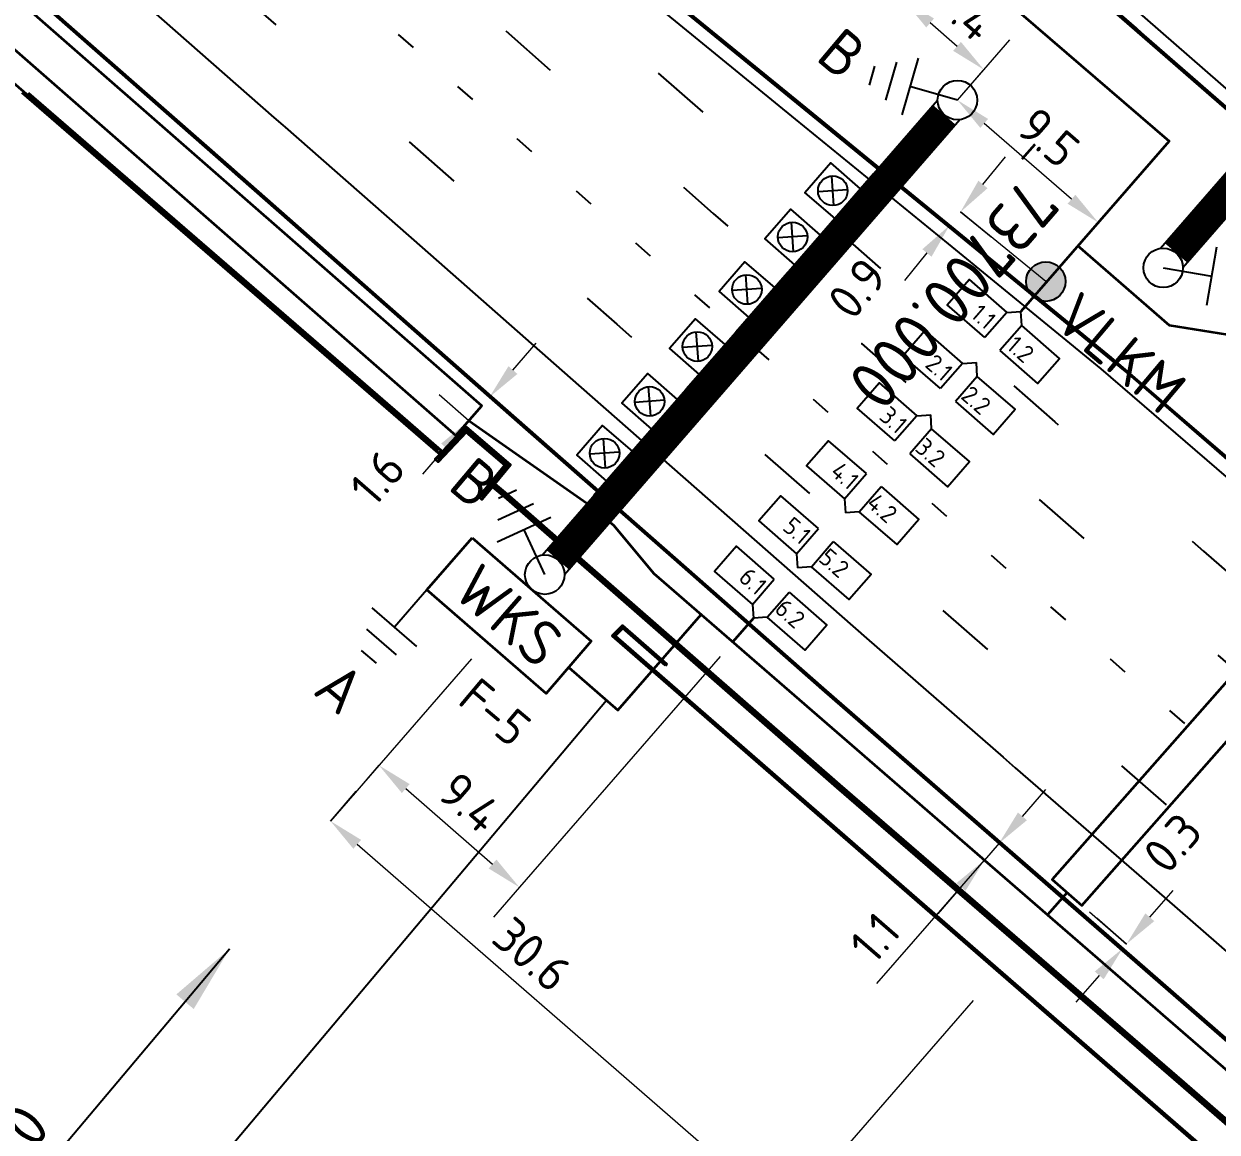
# Model space of a CAD drawing. Header units: metres. Extents: x 134219 to 139178, y 438661 to 444352.
# Drawn here: x 134844.7 to 134905.2, y 443697.3 to 443753.4 of the extents above; entities that cross this region are included whole.
import ezdxf
from ezdxf.enums import TextEntityAlignment as Align

# ---------------------------------------------------------------- set-up
doc = ezdxf.new("R2010")
doc.units = ezdxf.units.M
doc.linetypes.add('13strp', pattern=[4, 1, -3])
doc.linetypes.add('39strp', pattern=[12, 3, -9])
doc.layers.get('DEFPOINTS').update_dxf_attribs({"color": 193})
for name, color, linetype, lineweight in [('N-WE-AM-KILOMETRERING-S', 7, 'Continuous', 25), ('N-WE-KL-DATA-S', 10, 'Continuous', 25), ('N-WE-KL-DATA-T18', 1, 'Continuous', 18), ('N-WE-KL-DATA-T25', 7, 'Continuous', 25), ('N-WE-KL-ET_AARDING-S', 7, 'Continuous', 25), ('N-WE-KL-ET_AARDING_AARDELECTRODE-T18', 10, 'Continuous', 18), ('N-WE-KL-ET_AARDING_AARDELECTRODE-T25', 7, 'Continuous', 25), ('N-WE-KL-ET_HULPSTUK_MOF-S', 10, 'Continuous', 25), ('N-WE-KL-ET_LS_HULPSTUK_MOF-T18', 10, 'Continuous', 18), ('N-WE-KL-ET_LS_HULPSTUK_MOF-T25', 7, 'Continuous', 25), ('N-WE-KL-ET_LS_OV_KABEL-G', 10, 'KL-LS-OV-N', 35), ('N-WE-KL-ET_LS_OV_KABEL-M', 7, 'Continuous', 18), ('N-WE-KL-ET_LS_OV_KAST-G', 10, 'Continuous', 35), ('N-WE-KL-ET_MANTELBUIS-G', 10, 'Continuous', 35), ('N-WE-KL-MONITORING-T18', 1, 'Continuous', 25), ('N-WE-VW-BEWEGWIJZERING_DRAAGCONSTRUCTIE-PORTAAL-S', 10, 'Continuous', 25), ('N-WE-VW-BEWEGWIJZERING_DRAAGCONSTRUCTIE_PORTAAL_POER-S', 7, 'Continuous', 25), ('N-WE-VW-VS-S', 160, 'Continuous', 25), ('N-WE-VW-VS-T18', 10, 'Continuous', 18), ('N-WE-VW-VS-T25', 7, 'Continuous', 25), ('Utd-ondergr-bs', 8, 'Continuous', 35), ('Utd-ondergr-nw', 8, '13strp', 35), ('X-XX-AL-AANPIJLING-G', 7, 'Continuous', 18), ('X-XX-AL-AANPIJLING-S', 7, 'Continuous', 25)]:
    doc.layers.add(name, color=color, linetype=linetype, lineweight=lineweight)
doc.layers.add('N-WE-KL-MONITORING-T25', color=2, linetype='Continuous')
doc.layers.add('Utd-weg-nw', color=8, linetype='Continuous')
doc.styles.add('alm a2ee v011$0$rtw_iso', font='NLCS-ISO.ttf')
doc.styles.add('ISO18', font='NLCS-ISO.ttf')
doc.styles.add('ISO25', font='NLCS-ISO.ttf')
doc.styles.add('NLCS-ISO', font='NLCS-ISO.ttf')
doc.styles.add('NLCS_18', font='NLCS-ISO.ttf', dxfattribs={"height": 1.8})
doc.linetypes.add('KL-LS-OV-N', pattern='A,4,-1,[103,NLCS.SHX,S=0.75,R=0,X=0,Y=0],-1,4,-1.5,["0V",Standard,S=1,R=0,X=0,Y=-0.5],-3', length=14.5)
doc.dimstyles.new('NLCS_t18_pijl_Dimension_l3_h1', dxfattribs={"dimtxt": 1.8, "dimasz": 1.8, "dimexe": 2, "dimexo": 2, "dimgap": 0.7, "dimtad": 1, "dimdec": 1, "dimzin": 0, "dimdsep": 46, "dimtxsty": 'NLCS_18', "dimcen": 2.5, "dimdle": 2, "dimclrd": 256, "dimclre": 256, "dimclrt": 256, "dimadec": 1, "dimazin": 0, "dimtfac": 1, "dimtdec": 1, "dimtofl": 0, "dimtmove": 1, "dimatfit": 0, "dimfxl": 0, "dimtolj": 1, "dimtzin": 0, "dimlwd": 18, "dimlwe": 18, "dimarcsym": 0})
doc.dimstyles.new('UTD', dxfattribs={"dimtxt": 1.8, "dimasz": 1.8, "dimexe": 0, "dimexo": 0, "dimgap": 0.5, "dimtad": 1, "dimdec": 1, "dimzin": 1, "dimdsep": 46, "dimtxsty": 'ISO18', "dimcen": 2.5, "dimclrd": 256, "dimclre": 256, "dimclrt": 1, "dimadec": 0, "dimazin": 0, "dimtfac": 1, "dimtdec": 1, "dimtmove": 0, "dimatfit": 3, "dimfxl": 0, "dimlwd": -1, "dimlwe": -1, "dimarcsym": 0})

# ---------------------------------------------------------------- blocks, each defined once
blk = doc.blocks.new('SVW-BEWEGWIJZERING_DRAAGCONSTRUCTIE_PORTAAL_ANWB (A2 73.690 HRR)')
for points in [[(-0.132, 0.991), (19.917, 24.055)], [(1, 0.007), (21.049, 23.071)]]:
    blk.add_lwpolyline(points)
at = {"ltscale": 10}
blk.add_lwpolyline([(0.656, 0.755, 1.5, 1.5, 0), (20.261, 23.308, 0, 0, 0)], format="xyseb", dxfattribs=at)
blk = doc.blocks.new('SVW-BEWEGWIJZERING_DRAAGCONSTRUCTIE_PORTAAL_ANWB (A2 73.705 HRL)')
for points in [[(-1, -0.007), (-21.701, -23.809)], [(0.132, -0.991), (-20.569, -24.794)]]:
    blk.add_lwpolyline(points)
at = {"ltscale": 10}
blk.add_lwpolyline([(-0.656, -0.755, 1.5, 1.5, 0), (-20.913, -24.046, 0, 0, 0)], format="xyseb", dxfattribs=at)
blk = doc.blocks.new('SKL-DATA_SIGNAALGEVER_DYNAMISCH-SO')
blk.add_line((0, 2), (0, -2))
blk.add_lwpolyline([(0, -1), (0, 1), (-2, 1), (-2, -1)], close=True)
for points in [[(-0.47, -0.53), (-1.53, 0.53)], [(-0.47, 0.53), (-1.53, -0.53)]]:
    blk.add_lwpolyline(points)
blk.add_circle((-1, 0), 0.75)
at = {"layer": 'N-WE-KL-DATA-T18', "linetype": 'ByBlock', "style": 'NLCS-ISO', "flags": 1}
for tag, p in [('LEVERANCIER', (0, -6.431)), ('BEHOREND_BIJ_PORTAAL_(CONSTRUCTIENUMMER)', (0, -10.215)), ('LOCATIE', (0, -14)), ('TYPE_SIGNAALGEVER', (0, -17.784)), ('PB-ADRES', (0, -21.569)), ('RIJSTROOK_(1,2,3,ETC.)', (0, -25.353)), ('BPS-CODERING', (0, -29.138)), ('OVERIGE_OPMERKING(EN)_1', (0, -32.922)), ('OVERIGE_OPMERKING(EN)_2', (0, -36.707))]:
    blk.add_attdef(tag, p, '', height=1.8, dxfattribs=at)
at = {"layer": 'N-WE-KL-DATA-T25', "linetype": 'ByBlock', "style": 'NLCS-ISO'}
blk.add_attdef('OMSCHRIJVING_T.B.V._LEGENDA', (0, 4.715), '', height=2.5, dxfattribs=at)
blk = doc.blocks.new('SVW-TDI_HULP_DETECTIELUS-SO')
blk.add_line((0.5, 0.5), (0, 0))
at = {"color": 0, "linetype": 'ByBlock'}
blk.add_lwpolyline([(0.5, 2.192), (3.038, 2.192), (3.038, 0.5), (0.5, 0.5)], close=True, dxfattribs=at)
at = {"layer": 'N-WE-VW-VS-T18', "linetype": 'ByBlock', "style": 'NLCS-ISO', "flags": 1}
for tag, p in [('OMSCHRIJVING_LEGENDA', (7.741, -6.192)), ('NABIJ_PORTAAL', (7.741, -9.976)), ('LOCATIE', (7.741, -13.761)), ('RIJSTROKEN', (7.741, -17.545)), ('OVERIGE_OPMERKING(EN)_1', (7.741, -21.33)), ('OVERIGE_OPMERKING(EN)_2', (7.741, -25.114))]:
    blk.add_attdef(tag, p, '', height=1.8, dxfattribs=at)
at = {"layer": 'N-WE-VW-VS-T25', "linetype": 'ByBlock', "style": 'NLCS-ISO'}
blk.add_attdef('LUSNUMMER', text='', height=1.8, dxfattribs=at).set_placement((2.264, 1.346), align=Align.MIDDLE)
blk = doc.blocks.new('SVW-VS_KAST_BERMKAST-SO')
blk.add_lwpolyline([(-4, -1), (4, -1), (4, -4.5), (-4, -4.5)], close=True)
at = {"layer": 'N-WE-VW-VS-T18', "style": 'NLCS-ISO', "flags": 1}
for tag, p in [('OMSCHRIJVING_LEGENDA', (0, -11.181)), ('CONSTRUCTIENUMMER', (0, -14.965)), ('LOCATIE', (0, -18.75)), ('BPS-CODERING', (0, -22.534)), ('NAAM_TB_POORTNUMMER_1', (0, -26.319)), ('CLID_POORTNUMMER_1', (0, -30.103)), ('IP-ADRES_POORTNUMMER_1', (0, -33.888)), ('NAAM_TB_POORTNUMMER_2', (0, -37.672)), ('CLID_POORTNUMMER_2', (0, -41.457)), ('IP-ADRES_POORTNUMMER_2', (0, -45.241)), ('NAAM_TB_POORTNUMMER_3', (0, -49.026)), ('CLID_POORTNUMMER_3', (0, -52.81)), ('IP-ADRES_POORTNUMMER_3', (0, -56.595)), ('NAAM_TB_POORTNUMMER_4', (0, -60.379)), ('CLID_POORTNUMMER_4', (0, -64.164)), ('IP-ADRES_POORTNUMMER_4', (0, -67.948)), ('NAAM_SWITCH', (0, -71.733)), ('IP-ADRES_SWITCH', (0, -75.517)), ('VOEDINGSPUNT', (0, -79.302)), ('POSITIE_X', (0, -86.871)), ('POSITIE_Y', (0, -90.655)), ('OVERIGE_OPMERKING(EN)_1', (0, -94.44)), ('OVERIGE_OPMERKING(EN)_2', (0, -98.224))]:
    blk.add_attdef(tag, p, '', height=1.8, dxfattribs=at)
at = {"layer": 'N-WE-VW-VS-T18', "style": 'NLCS-ISO'}
blk.add_attdef('GROEPSNUMMER', (0, -83.086), '', height=1.8, dxfattribs=at)
at = {"layer": 'N-WE-VW-VS-T25', "style": 'NLCS-ISO'}
blk.add_attdef('SOORT_KAST', text='', height=2.25, dxfattribs=at).set_placement((0, -2.75), align=Align.MIDDLE_CENTER)
blk = doc.blocks.new('SKL-ET_AARDING_AARDELEKTRODE-SO (1)')
for points in [[(2.5, 1.5), (2.5, -1.5)], [(3.5, 1), (3.5, -1)], [(0, 0), (2.5, 0)], [(4.5, -0.5), (4.5, 0.5)]]:
    blk.add_lwpolyline(points)
at = {"layer": 'N-WE-KL-ET_AARDING_AARDELECTRODE-T18', "style": 'NLCS-ISO', "flags": 1}
for tag, p in [('OMSCHRIJVING_LEGENDA', (0, -8.635)), ('CONSTRUCTIENUMMER', (0, -12.42)), ('LOCATIE', (0, -16.204)), ('OVERIGE_OPMERKING(EN)_1', (0, -19.989)), ('OVERIGE_OPMERKING(EN)_2', (0, -23.773))]:
    blk.add_attdef(tag, p, '', height=1.8, dxfattribs=at)
at = {"layer": 'N-WE-KL-ET_AARDING_AARDELECTRODE-T25', "style": 'NLCS-ISO'}
blk.add_attdef('TYPE_SYMBOOL', (0, 4.405), '', height=2.25, dxfattribs=at)
blk = doc.blocks.new('SKL-ET_AARDING_AARDELECTRODE-SO')
for points in [[(2.5, 1.5), (2.5, -1.5)], [(3.5, 1), (3.5, -1)], [(0, 0), (2.5, 0)], [(4.5, -0.5), (4.5, 0.5)]]:
    blk.add_lwpolyline(points)
at = {"layer": 'N-WE-KL-ET_AARDING_AARDELECTRODE-T18', "style": 'NLCS-ISO', "flags": 1}
for tag, p in [('OMSCHRIJVING_LEGENDA', (0, -8.635)), ('CONSTRUCTIENUMMER', (0, -12.42)), ('LOCATIE', (0, -16.204)), ('OVERIGE_OPMERKING(EN)_1', (0, -19.989)), ('OVERIGE_OPMERKING(EN)_2', (0, -23.773))]:
    blk.add_attdef(tag, p, '', height=1.8, dxfattribs=at)
at = {"layer": 'N-WE-KL-ET_AARDING_AARDELECTRODE-T25', "style": 'NLCS-ISO'}
blk.add_attdef('TYPE_SYMBOOL', (0, 4.405), '', height=2.25, dxfattribs=at)
blk = doc.blocks.new('SVW-BEWEGWIJZERING_DRAAGCONSTRUCTIE_PORTAAL')
blk.add_circle((0, 0), 1)
at = {"layer": 'N-WE-KL-MONITORING-T18', "style": 'ISO18', "flags": 1}
for tag, p in [('OMSCHRIJVING_LEGENDA', (9, -7.431)), ('CONSTRUCTIENUMMER', (9, -11.215)), ('LOCATIE', (9, -15)), ('LENGTE_PORTAAL', (9, -18.784)), ('TYPE_PORTAAL', (9, -22.569)), ('BPS-CODERING', (9, -26.353)), ('OVERIGE_OPMERKING(EN)_1', (9, -30.138)), ('OVERIGE_OPMERKING(EN)_2', (9, -33.922))]:
    blk.add_attdef(tag, p, '', height=1.8, dxfattribs=at)
blk = doc.blocks.new('SVW-BEWEGWIJZERING_DRAAGCONSTRUCTIE_PORTAAL_POER-SO')
blk.add_circle((0, 0), 1)
at = {"layer": 'N-WE-KL-MONITORING-T18', "style": 'ISO18', "flags": 1}
for tag, p in [('OMSCHRIJVING_LEGENDA', (0, 28.559)), ('CONSTRUCTIENUMMER', (0, 24.775)), ('LOCATIE', (0, 20.99)), ('TYPE_POER', (0, 17.206)), ('POSITIE_POER', (0, 13.421)), ('OVERIGE_OPMERKING(EN)_1', (0, 9.637)), ('OVERIGE_OPMERKING(EN)_2', (0, 5.852))]:
    blk.add_attdef(tag, p, '', height=1.8, dxfattribs=at)
blk = doc.blocks.new('SKL-ET_HULP_VERGROTELUSKOPPELMOF-SO')
at = {"ltscale": 10}
h = blk.add_hatch(color=256, dxfattribs=at)
edge = h.paths.add_edge_path()
edge.add_arc((0, 0), 1, 0, 360)
blk.add_circle((0, 0), 1)
at = {"layer": 'N-WE-KL-ET_LS_HULPSTUK_MOF-T18', "style": 'NLCS-ISO', "flags": 1}
for tag, p in [('OMSCHRIJVING_LEGENDA', (0, -8.431)), ('CONSTRUCTIENUMMER', (0, -12.215)), ('LOCATIE', (0, -16)), ('AANTAL_LUSPAREN', (0, -19.784)), ('POSITIE_X', (0, -23.569)), ('POSITIE_Y', (0, -27.353)), ('OVERIGE_OPMERKING(EN)_1', (0, -31.138)), ('OVERIGE_OPMERKING(EN)_2', (0, -34.922))]:
    blk.add_attdef(tag, p, '', height=1.8, dxfattribs=at)
at = {"layer": 'N-WE-KL-ET_LS_HULPSTUK_MOF-T25', "style": 'NLCS-ISO'}
blk.add_attdef('SOORT_MOF', (0, 2.715), '', height=2.25, dxfattribs=at)
blk = doc.blocks.new('*D152')
at = {"layer": 'DEFPOINTS', "color": 0, "transparency": 16777216}
for p in [(134862.675, 443715.853), (134869.792, 443709.666), (134869.792, 443709.666)]:
    blk.add_point(p, dxfattribs=at)
at = {"layer": 'N-WE-KL-ET_LS_OV_KABEL-M', "lineweight": 18, "transparency": 16777216}
for p, q in [((134862.675, 443715.853), (134861.363, 443714.344)), ((134869.792, 443709.666), (134868.48, 443708.157))]:
    blk.add_line(p, q, dxfattribs=at)
at = {"layer": 'N-WE-KL-ET_LS_OV_KABEL-M', "linetype": 'Continuous', "lineweight": 18, "transparency": 16777216}
blk.add_line((134864.034, 443714.672), (134868.434, 443710.847), dxfattribs=at)
at = {"layer": 'N-WE-KL-ET_LS_OV_KABEL-M', "transparency": 16777216}
for points in [[(134864.23, 443714.899), (134863.837, 443714.446), (134862.675, 443715.853)], [(134868.631, 443711.073), (134868.237, 443710.621), (134869.792, 443709.666)]]:
    blk.add_solid(points, dxfattribs=at)
at = {"layer": 'N-WE-KL-ET_LS_OV_KABEL-M', "transparency": 16777216, "insert": (134867.283, 443713.967), "char_height": 1.8, "attachment_point": 5, "rotation": 319.00003, "style": 'NLCS_18'}
blk.add_mtext('\\A1;9.4', dxfattribs=at)
blk = doc.blocks.new('*D153')
at = {"layer": 'DEFPOINTS', "color": 0, "transparency": 16777216}
for p in [(134860.217, 443713.026), (134883.278, 443692.98), (134883.278, 443692.98)]:
    blk.add_point(p, dxfattribs=at)
at = {"layer": 'N-WE-KL-ET_LS_OV_KABEL-M', "lineweight": 18, "transparency": 16777216}
for p, q in [((134860.217, 443713.026), (134861.529, 443714.535)), ((134883.278, 443692.98), (134884.59, 443694.489))]:
    blk.add_line(p, q, dxfattribs=at)
at = {"layer": 'N-WE-KL-ET_LS_OV_KABEL-M', "linetype": 'Continuous', "lineweight": 18, "transparency": 16777216}
blk.add_line((134861.576, 443711.845), (134881.919, 443694.16), dxfattribs=at)
at = {"layer": 'N-WE-KL-ET_LS_OV_KABEL-M', "transparency": 16777216}
for points in [[(134861.772, 443712.071), (134861.379, 443711.618), (134860.217, 443713.026)], [(134882.116, 443694.387), (134881.722, 443693.934), (134883.278, 443692.98)]]:
    blk.add_solid(points, dxfattribs=at)
at = {"layer": 'N-WE-KL-ET_LS_OV_KABEL-M', "transparency": 16777216, "insert": (134870.44, 443706.259), "char_height": 1.8, "attachment_point": 5, "rotation": 319.00003, "style": 'NLCS_18'}
blk.add_mtext('\\A1;30.6', dxfattribs=at)
blk = doc.blocks.new('*D155')
at = {"layer": 'DEFPOINTS', "color": 0, "transparency": 16777216}
for p in [(134889.255, 443754.673), (134889.255, 443754.673), (134893.336, 443751.125)]:
    blk.add_point(p, dxfattribs=at)
at = {"layer": 'N-WE-KL-ET_LS_OV_KABEL-M', "lineweight": 18, "transparency": 16777216}
for p, q in [((134889.255, 443754.673), (134890.567, 443756.183)), ((134893.336, 443751.125), (134894.649, 443752.635))]:
    blk.add_line(p, q, dxfattribs=at)
at = {"layer": 'N-WE-KL-ET_LS_OV_KABEL-M', "linetype": 'Continuous', "lineweight": 18, "transparency": 16777216}
blk.add_line((134891.978, 443752.306), (134890.613, 443753.492), dxfattribs=at)
at = {"layer": 'N-WE-KL-ET_LS_OV_KABEL-M', "transparency": 16777216}
for points in [[(134890.81, 443753.719), (134890.417, 443753.266), (134889.255, 443754.673)], [(134892.175, 443752.532), (134891.781, 443752.08), (134893.336, 443751.125)]]:
    blk.add_solid(points, dxfattribs=at)
at = {"layer": 'N-WE-KL-ET_LS_OV_KABEL-M', "transparency": 16777216, "insert": (134892.345, 443754.107), "char_height": 1.8, "attachment_point": 5, "rotation": 319.00003, "style": 'NLCS_18'}
blk.add_mtext('\\A1;5.4', dxfattribs=at)
blk = doc.blocks.new('*D156')
at = {"layer": 'DEFPOINTS', "color": 0, "transparency": 16777216}
for p in [(134891.995, 443749.582), (134891.995, 443749.582), (134899.137, 443743.373)]:
    blk.add_point(p, dxfattribs=at)
at = {"layer": 'N-WE-KL-ET_LS_OV_KABEL-M', "lineweight": 18, "transparency": 16777216}
for p, q in [((134891.995, 443749.582), (134893.307, 443751.091)), ((134899.137, 443743.373), (134900.449, 443744.882))]:
    blk.add_line(p, q, dxfattribs=at)
at = {"layer": 'N-WE-KL-ET_LS_OV_KABEL-M', "linetype": 'Continuous', "lineweight": 18, "transparency": 16777216}
blk.add_line((134897.779, 443744.554), (134893.353, 443748.401), dxfattribs=at)
at = {"layer": 'N-WE-KL-ET_LS_OV_KABEL-M', "transparency": 16777216}
for points in [[(134893.55, 443748.627), (134893.157, 443748.174), (134891.995, 443749.582)], [(134897.976, 443744.78), (134897.582, 443744.328), (134899.137, 443743.373)]]:
    blk.add_solid(points, dxfattribs=at)
at = {"layer": 'N-WE-KL-ET_LS_OV_KABEL-M', "transparency": 16777216, "insert": (134896.616, 443747.685), "char_height": 1.8, "attachment_point": 5, "rotation": 319.00003, "style": 'NLCS_18'}
blk.add_mtext('\\A1;9.5', dxfattribs=at)
blk = doc.blocks.new('*D158')
at = {"layer": 'DEFPOINTS', "color": 0, "transparency": 16777216}
for p in [(134892.152, 443743.909), (134892.152, 443743.909), (134891.592, 443743.224)]:
    blk.add_point(p, dxfattribs=at)
at = {"layer": 'N-WE-KL-ET_LS_OV_KABEL-M', "linetype": 'Continuous', "lineweight": 18, "transparency": 16777216}
for p, q in [((134893.291, 443745.303), (134894.431, 443746.697)), ((134890.453, 443741.83), (134889.313, 443740.436))]:
    blk.add_line(p, q, dxfattribs=at)
at = {"layer": 'N-WE-KL-ET_LS_OV_KABEL-M', "lineweight": 18, "transparency": 16777216}
for p, q in [((134892.152, 443743.909), (134893.701, 443742.644)), ((134891.592, 443743.224), (134893.14, 443741.958))]:
    blk.add_line(p, q, dxfattribs=at)
at = {"layer": 'N-WE-KL-ET_LS_OV_KABEL-M', "transparency": 16777216}
for points in [[(134893.059, 443745.493), (134893.524, 443745.113), (134892.152, 443743.909)], [(134890.22, 443742.02), (134890.685, 443741.64), (134891.592, 443743.224)]]:
    blk.add_solid(points, dxfattribs=at)
at = {"layer": 'N-WE-KL-ET_LS_OV_KABEL-M', "transparency": 16777216, "insert": (134886.92, 443740.036), "char_height": 1.8, "attachment_point": 5, "rotation": 50.73827, "style": 'NLCS_18'}
blk.add_mtext('\\A1;0.9', dxfattribs=at)
blk = doc.blocks.new('*D159')
at = {"layer": 'DEFPOINTS', "color": 0, "transparency": 16777216}
for p in [(134894.111, 443711.905), (134893.362, 443711.044), (134893.362, 443711.044)]:
    blk.add_point(p, dxfattribs=at)
at = {"layer": 'N-WE-KL-ET_LS_OV_KABEL-M', "linetype": 'Continuous', "lineweight": 18, "transparency": 16777216}
for p, q in [((134895.292, 443713.263), (134896.474, 443714.621)), ((134894.111, 443711.905), (134893.362, 443711.044)), ((134887.914, 443704.782), (134893.362, 443711.044)), ((134892.18, 443709.686), (134890.999, 443708.328))]:
    blk.add_line(p, q, dxfattribs=at)
at = {"layer": 'N-WE-KL-ET_LS_OV_KABEL-M', "lineweight": 18, "transparency": 16777216}
for p, q in [((134894.111, 443711.905), (134895.62, 443710.592)), ((134893.362, 443711.044), (134894.87, 443709.731))]:
    blk.add_line(p, q, dxfattribs=at)
at = {"layer": 'N-WE-KL-ET_LS_OV_KABEL-M', "transparency": 16777216}
for points in [[(134895.066, 443713.46), (134895.519, 443713.066), (134894.111, 443711.905)], [(134891.954, 443709.883), (134892.406, 443709.489), (134893.362, 443711.044)]]:
    blk.add_solid(points, dxfattribs=at)
at = {"layer": 'N-WE-KL-ET_LS_OV_KABEL-M', "transparency": 16777216, "insert": (134887.816, 443707.108), "char_height": 1.8, "attachment_point": 5, "rotation": 48.97684, "style": 'NLCS_18'}
blk.add_mtext('\\A1;1.1', dxfattribs=at)
blk = doc.blocks.new('*D161')
at = {"layer": 'DEFPOINTS', "color": 0, "transparency": 16777216}
for p in [(134868.287, 443734.533), (134868.287, 443734.533), (134867.238, 443733.326)]:
    blk.add_point(p, dxfattribs=at)
at = {"layer": 'N-WE-KL-ET_LS_OV_KABEL-M', "linetype": 'Continuous', "lineweight": 18, "transparency": 16777216}
for p, q in [((134869.468, 443735.892), (134870.649, 443737.25)), ((134866.057, 443731.968), (134864.876, 443730.609))]:
    blk.add_line(p, q, dxfattribs=at)
at = {"layer": 'N-WE-KL-ET_LS_OV_KABEL-M', "lineweight": 18, "transparency": 16777216}
for p, q in [((134868.287, 443734.533), (134866.777, 443735.845)), ((134867.238, 443733.326), (134865.728, 443734.638))]:
    blk.add_line(p, q, dxfattribs=at)
at = {"layer": 'N-WE-KL-ET_LS_OV_KABEL-M', "transparency": 16777216}
for points in [[(134869.241, 443736.088), (134869.694, 443735.695), (134868.287, 443734.533)], [(134865.83, 443732.165), (134866.283, 443731.771), (134867.238, 443733.326)]]:
    blk.add_solid(points, dxfattribs=at)
at = {"layer": 'N-WE-KL-ET_LS_OV_KABEL-M', "transparency": 16777216, "insert": (134862.603, 443730.433), "char_height": 1.8, "attachment_point": 5, "rotation": 49.00003, "style": 'NLCS_18'}
blk.add_mtext('\\A1;1.6', dxfattribs=at)
blk = doc.blocks.new('*D540')
at = {"layer": 'DEFPOINTS', "color": 0, "transparency": 16777216}
for p in [(134900.566, 443706.789), (134900.566, 443706.789), (134900.366, 443706.558)]:
    blk.add_point(p, dxfattribs=at)
at = {"layer": 'N-WE-KL-ET_LS_OV_KABEL-M', "linetype": 'Continuous', "lineweight": 18, "transparency": 16777216}
for p, q in [((134901.748, 443708.147), (134902.929, 443709.505)), ((134899.184, 443705.2), (134898.003, 443703.842))]:
    blk.add_line(p, q, dxfattribs=at)
at = {"layer": 'N-WE-KL-ET_LS_OV_KABEL-M', "lineweight": 18, "transparency": 16777216}
for p, q in [((134900.366, 443706.558), (134898.857, 443707.871)), ((134900.566, 443706.789), (134899.057, 443708.101))]:
    blk.add_line(p, q, dxfattribs=at)
at = {"layer": 'N-WE-KL-ET_LS_OV_KABEL-M', "transparency": 16777216}
for points in [[(134901.521, 443708.344), (134901.974, 443707.95), (134900.566, 443706.789)], [(134898.958, 443705.397), (134899.41, 443705.003), (134900.366, 443706.558)]]:
    blk.add_solid(points, dxfattribs=at)
at = {"layer": 'N-WE-KL-ET_LS_OV_KABEL-M', "transparency": 16777216, "insert": (134902.902, 443711.911), "char_height": 1.8, "attachment_point": 5, "rotation": 48.97962, "style": 'NLCS_18'}
blk.add_mtext('\\A1;0.3', dxfattribs=at)
blk = doc.blocks.new('SAL-AM_KILOMETRERING-SO')
blk.add_lwpolyline([(-37, 0), (-28, 0), (-10, 0)])
at = {"style": 'ISO25'}
blk.add_text('KM', height=2.25, dxfattribs=at).set_placement((-36, 1))
blk.add_attdef('KM', (-31, 1), '', height=2.25, dxfattribs=at)

msp = doc.modelspace()

# ---------------------------------------------------------------- linework, layer by layer
at = {"layer": 'N-WE-KL-ET_LS_OV_KABEL-G', "flags": 128}
for points in [[(134894.376, 443760.565), (134891.478, 443757.204), (134902.733, 443747.499), (134895.205, 443738.86)], [(134872.292, 443720.819), (134874.786, 443718.651), (134879.001, 443723.499)], [(134881.653, 443723.308), (134880.607, 443722.107)], [(134897.557, 443709.406), (134896.557, 443708.272)]]:
    msp.add_lwpolyline(points, dxfattribs=at)
for points, elevation in [([(134915.742, 443730.029), (134914.834, 443730.986), (134908.14, 443736.458), (134907.204, 443736.819), (134905.812, 443737.286), (134906.131, 443737.616), (134902.749, 443738.146), (134898.108, 443742.192)], 6.399), ([(134922.156, 443685.839), (134921.487, 443686.581), (134920.582, 443686.391), (134919.386, 443687.532), (134919.07, 443688.745), (134876.63, 443725.556), (134874.577, 443728.009), (134873.216, 443729.123), (134867.244, 443733.297), (134867.238, 443733.326)], 9.204)]:
    msp.add_lwpolyline(points, dxfattribs=dict(at, elevation=elevation))
at = {"layer": 'N-WE-KL-ET_LS_OV_KABEL-M'}
for points in [[(134891.995, 443749.582), (134893.336, 443751.125)], [(134896.474, 443740.377), (134892.152, 443743.909)], [(134867.366, 443721.249), (134860.217, 443713.026)], [(134879.969, 443721.373), (134869.792, 443709.666)], [(134898.685, 443708.425), (134900.566, 443706.789)], [(134892.799, 443703.932), (134883.278, 443692.98)]]:
    msp.add_lwpolyline(points, dxfattribs=at)
at = {"layer": 'N-WE-KL-ET_MANTELBUIS-G', "flags": 128}
for points in [[(134793.601, 443796.427), (134866.579, 443732.574), (134867.896, 443734.079), (134794.918, 443797.932)], [(134914.399, 443730.019), (134896.807, 443710.068), (134898.307, 443708.745), (134915.899, 443728.696)]]:
    msp.add_lwpolyline(points, close=True, dxfattribs=at)
at = {"layer": 'Utd-ondergr-bs', "flags": 128}
for points in [[(134844.902, 443749.95), (134863.715, 443733.653), (134865.818, 443731.831), (134865.688, 443731.68), (134844.59, 443749.95)], [(134865.694, 443731.804), (134844.684, 443750)], [(134865.695, 443731.542), (134865.521, 443731.37), (134865.683, 443731.235), (134867.1, 443732.751), (134869.062, 443731.064), (134867.745, 443729.465), (134867.899, 443729.338), (134868.427, 443729.98), (134869.032, 443729.461)], [(134867.869, 443729.461), (134869.197, 443731.076), (134867.095, 443732.871), (134865.642, 443731.352)], [(134865.695, 443731.542), (134867.085, 443733.027), (134869.34, 443731.088), (134868.557, 443730.132), (134869.162, 443729.613)], [(134868.415, 443730.118), (134869.101, 443729.539)], [(134923.13, 443682.412), (134903.361, 443699.617), (134885.897, 443714.712), (134869.032, 443729.461), (134869.162, 443729.613), (134873.095, 443726.173), (134886.028, 443714.863), (134903.492, 443699.768), (134923.263, 443682.562)], [(134923.263, 443682.562), (134903.492, 443699.768), (134886.028, 443714.863), (134873.095, 443726.173), (134869.162, 443729.613)], [(134923.196, 443682.488), (134903.426, 443699.688), (134885.963, 443714.79), (134869.101, 443729.539)], [(134877.2, 443720.91), (134877.266, 443720.985), (134875.027, 443722.949), (134874.5, 443722.416), (134889.975, 443708.938), (134906.3, 443694.761), (134925.213, 443678.277), (134927.175, 443676.567), (134927.559, 443676.974), (134927.486, 443677.042)], [(134877.2, 443720.91), (134875.032, 443722.812), (134874.646, 443722.421), (134890.041, 443709.013), (134906.365, 443694.836), (134927.168, 443676.706), (134927.486, 443677.042)]]:
    msp.add_lwpolyline(points, dxfattribs=at)
msp.add_lwpolyline([(134865.695, 443731.542), (134867.085, 443733.027), (134869.34, 443731.088), (134868.557, 443730.132), (134869.162, 443729.613), (134869.032, 443729.461), (134868.427, 443729.98), (134867.899, 443729.338), (134867.745, 443729.465), (134869.062, 443731.064), (134867.1, 443732.751), (134865.683, 443731.235), (134865.521, 443731.37)], close=True, dxfattribs=at)
at = {"layer": 'Utd-ondergr-bs'}
for points in [[(134844.684, 443750, 0), (134793.234, 443794.558, 0)], [(134844.902, 443749.95, 0), (134863.715, 443733.653, 0), (134865.818, 443731.831, 0), (134865.688, 443731.68, 0), (134844.59, 443749.95, 0)], [(134865.694, 443731.804, 0), (134844.684, 443750, 0)]]:
    msp.add_polyline3d(points, dxfattribs=at)
at = {"layer": 'Utd-ondergr-nw', "color": 7, "linetype": 'Continuous'}
msp.add_line((134895.913, 443747.337), (134895.257, 443746.582), dxfattribs=at)
at = {"layer": 'Utd-ondergr-nw', "linetype": 'Continuous', "flags": 128}
for points in [[(134840.617, 443805.664), (134848.163, 443799.102), (134855.709, 443792.541), (134863.255, 443785.979), (134870.801, 443779.417), (134878.347, 443772.855), (134878.806, 443772.457), (134878.922, 443772.356), (134885.893, 443766.294), (134893.44, 443759.732), (134900.986, 443753.17), (134908.523, 443746.598), (134915.425, 443740.547), (134916.042, 443740.005), (134923.544, 443733.391), (134931.032, 443726.754), (134934.684, 443723.502), (134938.502, 443720.093), (134945.955, 443713.407), (134953.389, 443706.695), (134960.802, 443699.957), (134968.193, 443693.19)], [(134840.663, 443805.717), (134848.209, 443799.155), (134855.755, 443792.593), (134863.301, 443786.032), (134870.847, 443779.47), (134878.393, 443772.908), (134878.852, 443772.51), (134878.967, 443772.409), (134885.939, 443766.346), (134893.486, 443759.785), (134901.032, 443753.223), (134901.288, 443753), (134908.569, 443746.651), (134915.471, 443740.6), (134916.087, 443740.058), (134923.59, 443733.443), (134931.078, 443726.806), (134934.73, 443723.555), (134938.548, 443720.145), (134946.001, 443713.46), (134953.435, 443706.748), (134960.848, 443700.009), (134968.239, 443693.242)], [(134837.758, 443787.136), (134845.504, 443780.804), (134853.25, 443774.473), (134860.996, 443768.141), (134868.743, 443761.81), (134869.213, 443761.425), (134869.332, 443761.328), (134876.489, 443755.478), (134884.235, 443749.146), (134891.981, 443742.815), (134899.727, 443736.483), (134900.683, 443735.702), (134906.679, 443730.489), (134907.298, 443729.95), (134914.843, 443723.388), (134922.383, 443716.825), (134926.065, 443713.617), (134929.916, 443710.256), (134937.44, 443703.68), (134944.951, 443697.093)], [(134837.804, 443787.189), (134845.55, 443780.857), (134853.296, 443774.526), (134861.042, 443768.194), (134868.788, 443761.862), (134869.259, 443761.478), (134869.378, 443761.381), (134876.535, 443755.531), (134884.281, 443749.199), (134892.027, 443742.868), (134899.773, 443736.536), (134906.725, 443730.541), (134907.344, 443730.003), (134914.889, 443723.441), (134922.429, 443716.878), (134926.111, 443713.669), (134929.962, 443710.309), (134937.486, 443703.733), (134944.997, 443697.145), (134952.494, 443690.544), (134959.973, 443683.926), (134967.431, 443677.288), (134974.867, 443670.627), (134975.782, 443669.804)], [(134840.084, 443759.331), (134847.594, 443752.728), (134855.104, 443746.125), (134855.56, 443745.724), (134855.675, 443745.622), (134862.614, 443739.521), (134870.124, 443732.918), (134877.634, 443726.315), (134885.144, 443719.712), (134892.066, 443713.683), (134892.685, 443713.145), (134900.226, 443706.587), (134907.755, 443700.033), (134910.378, 443697.747), (134915.289, 443693.463), (134922.811, 443686.883), (134930.312, 443680.287), (134937.786, 443673.665), (134945.225, 443667.01), (134952.622, 443660.313), (134956.302, 443656.947), (134959.969, 443653.567), (134960.37, 443653.196)], [(134840.13, 443759.384), (134847.64, 443752.781), (134855.15, 443746.177), (134855.606, 443745.776), (134855.721, 443745.675), (134862.66, 443739.574), (134870.17, 443732.971), (134877.68, 443726.368), (134885.19, 443719.764), (134892.112, 443713.736), (134892.731, 443713.198), (134900.272, 443706.639), (134907.801, 443700.085), (134910.424, 443697.8), (134915.335, 443693.515), (134922.857, 443686.936), (134930.358, 443680.339), (134937.832, 443673.717), (134945.272, 443667.062), (134952.669, 443660.365), (134956.35, 443656.998), (134960.017, 443653.619), (134960.419, 443653.247)]]:
    msp.add_lwpolyline(points, dxfattribs=at)
at = {"layer": 'Utd-weg-nw', "linetype": '39strp', "flags": 128}
for points in [[(134661, 443934.379), (134668.546, 443927.817), (134676.092, 443921.256), (134683.639, 443914.694), (134691.185, 443908.132), (134698.731, 443901.57), (134706.277, 443895.009), (134713.823, 443888.447), (134721.369, 443881.885), (134728.915, 443875.324), (134733.007, 443871.765), (134736.461, 443868.762), (134744.007, 443862.2), (134751.553, 443855.638), (134759.1, 443849.077), (134766.646, 443842.515), (134774.192, 443835.953), (134781.738, 443829.391), (134789.284, 443822.83), (134796.83, 443816.268), (134804.376, 443809.706), (134806.742, 443807.649), (134811.922, 443803.144), (134819.468, 443796.583), (134820.478, 443795.864), (134827.048, 443790.06), (134834.558, 443783.457), (134842.068, 443776.854), (134849.578, 443770.25), (134857.088, 443763.647), (134864.598, 443757.044), (134865.055, 443756.643), (134865.17, 443756.541), (134872.108, 443750.441), (134879.618, 443743.837), (134887.128, 443737.234), (134894.638, 443730.631), (134901.561, 443724.603), (134902.18, 443724.064), (134909.723, 443717.504), (134917.26, 443710.943), (134920.939, 443707.737), (134924.787, 443704.38), (134932.302, 443697.811), (134939.803, 443691.233), (134947.286, 443684.644), (134954.749, 443678.039), (134962.19, 443671.417), (134969.605, 443664.775), (134970.518, 443663.954)], [(134656.112, 443928.757), (134663.658, 443922.196), (134671.204, 443915.634), (134678.75, 443909.072), (134686.296, 443902.51), (134693.842, 443895.949), (134701.388, 443889.387), (134708.934, 443882.825), (134716.481, 443876.263), (134724.027, 443869.702), (134728.118, 443866.144), (134731.573, 443863.14), (134739.119, 443856.578), (134746.665, 443850.016), (134754.211, 443843.455), (134761.757, 443836.893), (134769.303, 443830.331), (134776.849, 443823.77), (134784.395, 443817.208), (134791.942, 443810.646), (134799.488, 443804.084), (134801.854, 443802.027), (134807.034, 443797.523), (134814.58, 443790.961), (134822.16, 443784.438), (134829.67, 443777.835), (134837.18, 443771.232), (134844.69, 443764.628), (134852.2, 443758.025), (134859.71, 443751.422), (134860.166, 443751.021), (134860.281, 443750.92), (134867.22, 443744.819), (134874.73, 443738.215), (134882.24, 443731.612), (134889.75, 443725.009), (134896.672, 443718.981), (134897.292, 443718.442), (134904.834, 443711.883), (134912.367, 443705.326), (134914.991, 443703.039), (134919.906, 443698.751), (134927.439, 443692.162), (134934.957, 443685.551), (134942.453, 443678.909), (134949.92, 443672.228), (134957.35, 443665.502), (134961.05, 443662.118), (134964.737, 443658.72), (134965.226, 443658.267)], [(134822.775, 443798.505), (134829.345, 443792.701), (134836.855, 443786.098), (134844.365, 443779.495), (134851.875, 443772.891), (134859.385, 443766.288), (134866.895, 443759.685), (134867.351, 443759.284), (134867.466, 443759.183), (134874.405, 443753.082), (134881.915, 443746.478), (134889.425, 443739.875), (134896.935, 443733.272), (134897.848, 443732.442), (134903.857, 443727.244), (134904.477, 443726.705), (134912.021, 443720.144), (134919.559, 443713.582), (134923.239, 443710.375), (134927.089, 443707.017), (134934.608, 443700.445), (134942.113, 443693.863), (134949.602, 443687.268), (134957.072, 443680.657), (134964.521, 443674.028), (134971.945, 443667.377), (134972.859, 443666.555)]]:
    msp.add_lwpolyline(points, dxfattribs=at)
at = {"layer": 'Utd-weg-nw', "linetype": '13strp', "flags": 128}
msp.add_lwpolyline([(134658.556, 443931.568), (134666.102, 443925.006), (134673.648, 443918.445), (134681.194, 443911.883), (134688.74, 443905.321), (134696.286, 443898.76), (134703.833, 443892.198), (134711.379, 443885.636), (134718.925, 443879.074), (134726.471, 443872.513), (134730.563, 443868.954), (134734.017, 443865.951), (134741.563, 443859.389), (134749.109, 443852.827), (134756.655, 443846.266), (134764.201, 443839.704), (134771.747, 443833.142), (134779.294, 443826.58), (134786.84, 443820.019), (134794.386, 443813.457), (134801.932, 443806.895), (134804.298, 443804.838), (134809.478, 443800.333), (134817.024, 443793.772), (134824.604, 443787.249), (134832.114, 443780.646), (134839.624, 443774.043), (134847.134, 443767.439), (134854.644, 443760.836), (134862.154, 443754.233), (134862.61, 443753.832), (134862.726, 443753.73), (134869.664, 443747.63), (134877.174, 443741.026), (134884.684, 443734.423), (134892.194, 443727.82), (134899.116, 443721.792), (134899.736, 443721.253), (134907.278, 443714.693), (134914.813, 443708.135), (134918.491, 443704.93), (134922.337, 443701.574), (134929.849, 443695.008), (134937.344, 443688.435), (134944.821, 443681.851), (134952.277, 443675.253), (134959.709, 443668.638), (134967.115, 443662.004), (134968.027, 443661.185)], dxfattribs=at)
at = {"layer": 'Utd-weg-nw', "linetype": 'Continuous', "flags": 128}
for points in [[(134841.122, 443806.245), (134848.668, 443799.683), (134856.214, 443793.122), (134863.76, 443786.56), (134871.307, 443779.998), (134878.853, 443773.436), (134879.311, 443773.038), (134879.427, 443772.937), (134886.399, 443766.875), (134893.945, 443760.313), (134901.491, 443753.751), (134909.028, 443747.179), (134915.93, 443741.128), (134916.547, 443740.586), (134924.05, 443733.971), (134931.538, 443727.334), (134935.19, 443724.083), (134939.009, 443720.673), (134946.462, 443713.986), (134953.897, 443707.274), (134961.311, 443700.534), (134968.704, 443693.766)], [(134837.298, 443786.608), (134845.045, 443780.276), (134852.791, 443773.945), (134860.537, 443767.613), (134868.283, 443761.281), (134868.754, 443760.897), (134868.873, 443760.8), (134876.029, 443754.95), (134883.776, 443748.618), (134891.522, 443742.287), (134899.268, 443735.955), (134906.219, 443729.96), (134906.839, 443729.422), (134914.383, 443722.86), (134921.923, 443716.297), (134925.605, 443713.089), (134929.456, 443709.729), (134936.979, 443703.153), (134944.489, 443696.567), (134951.984, 443689.967), (134959.462, 443683.35), (134966.918, 443676.714), (134974.352, 443670.055), (134975.267, 443669.231)], [(134842.328, 443761.912), (134849.838, 443755.309), (134857.348, 443748.705), (134857.804, 443748.304), (134857.919, 443748.203), (134864.858, 443742.102), (134872.368, 443735.499), (134879.878, 443728.896), (134887.388, 443722.292), (134894.31, 443716.264), (134894.929, 443715.726), (134902.471, 443709.167), (134910.002, 443702.611), (134912.625, 443700.325), (134917.539, 443696.039), (134925.065, 443689.455), (134932.575, 443682.851), (134940.059, 443676.22), (134947.512, 443669.552), (134954.926, 443662.841), (134958.615, 443659.466), (134962.292, 443656.078), (134962.736, 443655.666)]]:
    msp.add_lwpolyline(points, dxfattribs=at)
at = {"layer": 'X-XX-AL-AANPIJLING-S'}
msp.add_line((134874.217, 443719.146), (134832.739, 443669.876), dxfattribs=at)

# ---------------------------------------------------------------- block references
at = {"layer": 'N-WE-AM-KILOMETRERING-S'}
ref = msp.add_blockref('SAL-AM_KILOMETRERING-SO', (134861.542, 443714.192), dxfattribs=dict(at, rotation=49.90729441065952))
ref.add_attrib('KM', '73.690', (134840.812, 443691.121), dxfattribs={"layer": 'N-WE-KL-MONITORING-T25', "height": 2.25, "rotation": 49.90729, "style": 'ISO25'})
at = {"layer": 'N-WE-KL-DATA-S', "rotation": 319.0000259232554}
for p in [(134886.435, 443744.329), (134884.398, 443741.986), (134882.08, 443739.32), (134879.567, 443736.428), (134877.152, 443733.65), (134874.865, 443731.019)]:
    msp.add_blockref('SKL-DATA_SIGNAALGEVER_DYNAMISCH-SO', p, dxfattribs=at)
at = {"layer": 'N-WE-KL-ET_AARDING-S'}
ref = msp.add_blockref('SKL-ET_AARDING_AARDELEKTRODE-SO (1)', (134891.995, 443749.582), dxfattribs=dict(at, xscale=-1, rotation=343.9877813336352))
ref.add_attrib('TYPE_SYMBOOL', 'B', (134884.743, 443751.67), dxfattribs={"layer": 'N-WE-KL-MONITORING-T25', "height": 2.25, "rotation": 319.90729, "style": 'ISO25'})
ref = msp.add_blockref('SKL-ET_AARDING_AARDELEKTRODE-SO (1)', (134902.426, 443741.074), dxfattribs=dict(at, xscale=-1, rotation=170.3916058734575))
ref.add_attrib('TYPE_SYMBOOL', 'B', (134907.374, 443739.641), dxfattribs={"layer": 'N-WE-KL-MONITORING-T25', "height": 2.25, "rotation": 319.90729, "style": 'ISO25'})
ref = msp.add_blockref('SKL-ET_AARDING_AARDELEKTRODE-SO (1)', (134871.078, 443725.519), dxfattribs=dict(at, xscale=-1, rotation=294.8142882796336))
ref.add_attrib('TYPE_SYMBOOL', 'B', (134866.097, 443729.908), dxfattribs={"layer": 'N-WE-KL-MONITORING-T25', "height": 2.25, "rotation": 319.90729, "style": 'ISO25'})
ref = msp.add_blockref('SKL-ET_AARDING_AARDELECTRODE-SO', (134865.106, 443724.747), dxfattribs=dict(at, rotation=229.0000259257183))
ref.add_attrib('TYPE_SYMBOOL', 'A', (134859.25, 443719.538), dxfattribs={"layer": 'N-WE-KL-MONITORING-T25', "height": 2.25, "rotation": 319.90729, "style": 'ISO25'})
at = {"layer": 'N-WE-KL-ET_HULPSTUK_MOF-S'}
ref = msp.add_blockref('SKL-ET_HULP_VERGROTELUSKOPPELMOF-SO', (134896.474, 443740.377), dxfattribs=at)
ref.add_attrib('SOORT_MOF', 'VLKM', (134896.714, 443738.268, -1.504), dxfattribs={"layer": 'N-WE-KL-MONITORING-T25', "height": 2.25, "rotation": 319.90729, "style": 'ISO25'})
at = {"layer": 'N-WE-KL-ET_LS_OV_KAST-G'}
ref = msp.add_blockref('SVW-VS_KAST_BERMKAST-SO', (134871.078, 443725.519), dxfattribs=dict(at, rotation=319.0000259258044))
ref.add_attrib('SOORT_KAST', 'WKS', dxfattribs={"layer": 'N-WE-KL-MONITORING-T25', "height": 2.25, "rotation": 319.00003, "style": 'ISO25'}).set_placement((134869.273, 443723.444), align=Align.MIDDLE_CENTER)
ref.add_attrib('GROEPSNUMMER', 'F-5', (134866.581, 443719.028), dxfattribs={"layer": 'N-WE-KL-MONITORING-T18', "height": 1.8, "rotation": 319.90729, "style": 'ISO18'})
at = {"layer": 'N-WE-VW-BEWEGWIJZERING_DRAAGCONSTRUCTIE-PORTAAL-S'}
for name, p in [('SVW-BEWEGWIJZERING_DRAAGCONSTRUCTIE_PORTAAL_ANWB (A2 73.705 HRL)', (134923.995, 443765.874)), ('SVW-BEWEGWIJZERING_DRAAGCONSTRUCTIE_PORTAAL_ANWB (A2 73.690 HRR)', (134871.078, 443725.519))]:
    msp.add_blockref(name, p, dxfattribs=at)
at = {"layer": 'N-WE-VW-BEWEGWIJZERING_DRAAGCONSTRUCTIE_PORTAAL_POER-S'}
for name, p, rotation in [('SVW-BEWEGWIJZERING_DRAAGCONSTRUCTIE_PORTAAL_POER-SO', (134891.995, 443749.582), 107.0588396289041), ('SVW-BEWEGWIJZERING_DRAAGCONSTRUCTIE_PORTAAL_POER-SO', (134902.426, 443741.074), 107.0588396289041), ('SVW-BEWEGWIJZERING_DRAAGCONSTRUCTIE_PORTAAL', (134871.078, 443725.519), 49.00002592577235), ('SVW-BEWEGWIJZERING_DRAAGCONSTRUCTIE_PORTAAL_POER-SO', (134871.078, 443725.519), 107.0588396289041)]:
    msp.add_blockref(name, p, dxfattribs=dict(at, rotation=rotation))
at = {"layer": 'N-WE-VW-VS-S'}
ref = msp.add_blockref('SVW-TDI_HULP_DETECTIELUS-SO', (134895.205, 443738.86), dxfattribs=dict(at, rotation=138.9328323276686))
ref.add_attrib('LUSNUMMER', '1.1', dxfattribs={"layer": 'N-WE-KL-MONITORING-T18', "height": 0.9, "rotation": 318.93283, "style": 'ISO18'}).set_placement((134893.32, 443738.6), align=Align.MIDDLE_CENTER)
ref = msp.add_blockref('SVW-TDI_HULP_DETECTIELUS-SO', (134895.205, 443738.86), dxfattribs=dict(at, xscale=-1, rotation=138.9328323216561))
ref.add_attrib('LUSNUMMER', '1.2', dxfattribs={"layer": 'N-WE-KL-MONITORING-T18', "height": 0.9, "rotation": 318.93283, "style": 'ISO18'}).set_placement((134895.195, 443736.946), align=Align.MIDDLE_CENTER)
ref = msp.add_blockref('SVW-TDI_HULP_DETECTIELUS-SO', (134892.956, 443736.279), dxfattribs=dict(at, rotation=138.9328323276686))
ref.add_attrib('LUSNUMMER', '2.1', dxfattribs={"layer": 'N-WE-KL-MONITORING-T18', "height": 0.9, "rotation": 318.93283, "style": 'ISO18'}).set_placement((134891.072, 443736.019), align=Align.MIDDLE_CENTER)
ref = msp.add_blockref('SVW-TDI_HULP_DETECTIELUS-SO', (134892.956, 443736.279), dxfattribs=dict(at, xscale=-1, rotation=138.9328323216561))
ref.add_attrib('LUSNUMMER', '2.2', dxfattribs={"layer": 'N-WE-KL-MONITORING-T18', "height": 0.9, "rotation": 318.93283, "style": 'ISO18'}).set_placement((134892.946, 443734.365), align=Align.MIDDLE_CENTER)
ref = msp.add_blockref('SVW-TDI_HULP_DETECTIELUS-SO', (134890.642, 443733.623), dxfattribs=dict(at, rotation=138.9328323276686))
ref.add_attrib('LUSNUMMER', '3.1', dxfattribs={"layer": 'N-WE-KL-MONITORING-T18', "height": 0.9, "rotation": 318.93283, "style": 'ISO18'}).set_placement((134888.757, 443733.363), align=Align.MIDDLE_CENTER)
ref = msp.add_blockref('SVW-TDI_HULP_DETECTIELUS-SO', (134890.642, 443733.623), dxfattribs=dict(at, xscale=-1, rotation=138.9328323216561))
ref.add_attrib('LUSNUMMER', '3.2', dxfattribs={"layer": 'N-WE-KL-MONITORING-T18', "height": 0.9, "rotation": 318.93283, "style": 'ISO18'}).set_placement((134890.632, 443731.709), align=Align.MIDDLE_CENTER)
ref = msp.add_blockref('SVW-TDI_HULP_DETECTIELUS-SO', (134886.317, 443728.66), dxfattribs=dict(at, xscale=-1, rotation=318.9328323258775))
ref.add_attrib('LUSNUMMER', '4.1', dxfattribs={"layer": 'N-WE-KL-MONITORING-T18', "height": 0.9, "rotation": 318.93283, "style": 'ISO18'}).set_placement((134886.294, 443730.536), align=Align.MIDDLE_CENTER)
ref = msp.add_blockref('SVW-TDI_HULP_DETECTIELUS-SO', (134886.317, 443728.66), dxfattribs=dict(at, rotation=318.93283233189))
ref.add_attrib('LUSNUMMER', '4.2', dxfattribs={"layer": 'N-WE-KL-MONITORING-T18', "height": 0.9, "rotation": 318.93283, "style": 'ISO18'}).set_placement((134888.179, 443728.894), align=Align.MIDDLE_CENTER)
ref = msp.add_blockref('SVW-TDI_HULP_DETECTIELUS-SO', (134883.888, 443725.873), dxfattribs=dict(at, xscale=-1, rotation=318.9328323258775))
ref.add_attrib('LUSNUMMER', '5.1', dxfattribs={"layer": 'N-WE-KL-MONITORING-T18', "height": 0.9, "rotation": 318.93283, "style": 'ISO18'}).set_placement((134883.866, 443727.749), align=Align.MIDDLE_CENTER)
ref = msp.add_blockref('SVW-TDI_HULP_DETECTIELUS-SO', (134883.888, 443725.873), dxfattribs=dict(at, rotation=318.93283233189))
ref.add_attrib('LUSNUMMER', '5.2', dxfattribs={"layer": 'N-WE-KL-MONITORING-T18', "height": 0.9, "rotation": 318.93283, "style": 'ISO18'}).set_placement((134885.75, 443726.107), align=Align.MIDDLE_CENTER)
ref = msp.add_blockref('SVW-TDI_HULP_DETECTIELUS-SO', (134881.653, 443723.308), dxfattribs=dict(at, xscale=-1, rotation=318.9328323258775))
ref.add_attrib('LUSNUMMER', '6.1', dxfattribs={"layer": 'N-WE-KL-MONITORING-T18', "height": 0.9, "rotation": 318.93283, "style": 'ISO18'}).set_placement((134881.631, 443725.184), align=Align.MIDDLE_CENTER)
ref = msp.add_blockref('SVW-TDI_HULP_DETECTIELUS-SO', (134881.653, 443723.308), dxfattribs=dict(at, rotation=318.93283233189))
ref.add_attrib('LUSNUMMER', '6.2', dxfattribs={"layer": 'N-WE-KL-MONITORING-T18', "height": 0.9, "rotation": 318.93283, "style": 'ISO18'}).set_placement((134883.515, 443723.542), align=Align.MIDDLE_CENTER)

# ---------------------------------------------------------------- texts
at = {"layer": 'Utd-ondergr-nw', "color": 7, "style": 'alm a2ee v011$0$rtw_iso'}
msp.add_text('73700.000', height=2.5, rotation=228.99127, dxfattribs=at).set_placement((134895.401, 443745.795))

# ---------------------------------------------------------------- dimensions: what is measured, and where the dimension line sits
at = {"layer": 'N-WE-KL-ET_LS_OV_KABEL-M'}
for p1, p2, picture, middle in [((134893.336, 443751.125), (134889.255, 443754.673), '*D155', (134892.345, 443754.107)), ((134899.137, 443743.373), (134891.995, 443749.582), '*D156', (134896.616, 443747.685)), ((134862.675, 443715.853), (134869.792, 443709.666), '*D152', (134867.283, 443713.967))]:
    dim = msp.add_aligned_dim(p1=p1, p2=p2, distance=0, dimstyle='NLCS_t18_pijl_Dimension_l3_h1', dxfattribs=at)
    dim.commit()
    dim.dimension.update_dxf_attribs({"geometry": picture, "text_midpoint": middle})
for base, p1, p2, angle, picture, middle in [((134892.152, 443743.909), (134891.592, 443743.224), (134892.152, 443743.909), 50.73827, '*D158', (134888.158, 443739.023)), ((134868.287, 443734.533), (134867.238, 443733.326), (134868.287, 443734.533), 49.00003, '*D161', (134863.81, 443729.383)), ((134883.278, 443692.98), (134860.217, 443713.026), (134883.278, 443692.98), 319.00003, '*D153', (134869.39, 443705.052)), ((134893.362, 443711.044), (134894.111, 443711.905), (134893.362, 443711.044), 228.97684, '*D159', (134889.023, 443706.057)), ((134900.566, 443706.789), (134900.366, 443706.558), (134900.566, 443706.789), 48.97962, '*D540', (134904.109, 443710.861))]:
    dim = msp.add_linear_dim(base=base, p1=p1, p2=p2, angle=angle, dimstyle='NLCS_t18_pijl_Dimension_l3_h1', dxfattribs=at)
    dim.commit()
    dim.dimension.update_dxf_attribs({"geometry": picture, "text_midpoint": middle, "dimtype": 161})

# ---------------------------------------------------------------- leaders
at = {"layer": 'X-XX-AL-AANPIJLING-G'}
msp.add_leader([(134855.101, 443706.542), (134815.981, 443660.074)], dimstyle='UTD', override={"dimasz": 3.5, "dimfxl": 0}, dxfattribs=at)

doc.saveas('drawing.dxf')
